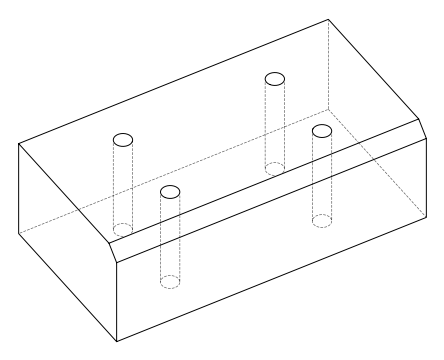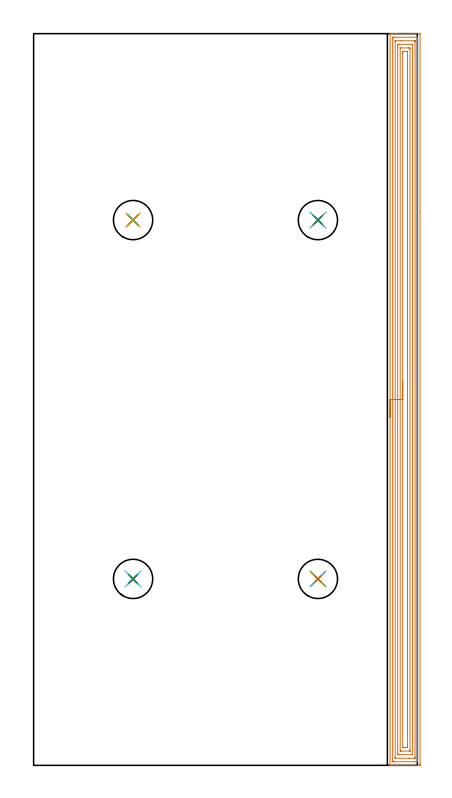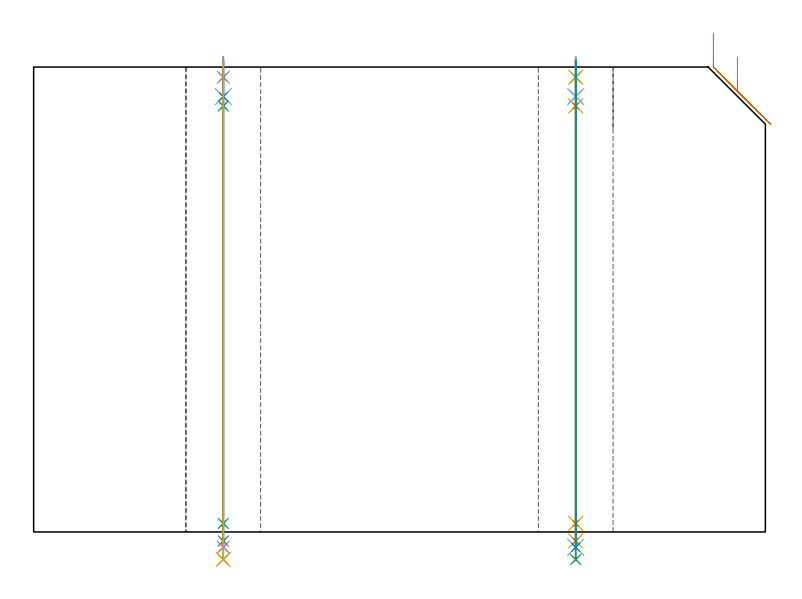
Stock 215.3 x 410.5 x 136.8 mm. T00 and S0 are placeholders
(PLAN: 21 operations, 17 tool changes, 27.5 min)
(1 AREA_MILL | FG_CHAMFER_SURFACE | UGT0205_001 | 20.05 min | 57926 mm3)
(2 SPOT_DRILL | STEP1HOLE | NXT0321_9005460120000 | 0.05 min | 179 mm3)
(3 SPOT_DRILL_1 | STEP1HOLE_1 | NXT0321_9005460120000 | 0.05 min | 189 mm3)
(4 SPOT_DRILL_2 | STEP1HOLE_2 | NXT0321_9005460120000 | 0.05 min | 182 mm3)
(5 SPOT_DRILL_3 | STEP1HOLE_3 | NXT0321_9005460120000 | 0.05 min | 183 mm3)
(6 DRILL_BLIND_HOLE_INTO_CENTER | STEP1HOLE | NXT0301_029 | 0.04 min | 146 mm3)
(7 GUN_DRILL_THROUGH_HOLE | STEP1HOLE | UGT0307_001 | 0.61 min | 2484 mm3)
(8 SPADE_DRILL_TO_ENLARGE_THROUGH_HOLE | STEP1HOLE | UGT0306_004 | 0.57 min | 16710 mm3)
(9 DRILL_TO_ENLARGE_THROUGH_HOLE | STEP1HOLE | UGT0301_053 | 0.59 min | 32416 mm3)
(10 DRILL_BLIND_HOLE_INTO_CENTER_1 | STEP1HOLE_1 | NXT0301_029 | 0.04 min | 142 mm3)
(11 GUN_DRILL_THROUGH_HOLE_1 | STEP1HOLE_1 | UGT0307_001 | 0.61 min | 2493 mm3)
(12 SPADE_DRILL_TO_ENLARGE_THROUGH_HOLE_1 | STEP1HOLE_1 | UGT0306_004 | 0.57 min | 16709 mm3)
(13 DRILL_TO_ENLARGE_THROUGH_HOLE_1 | STEP1HOLE_1 | UGT0301_053 | 0.59 min | 32417 mm3)
(14 DRILL_BLIND_HOLE_INTO_CENTER_2 | STEP1HOLE_2 | NXT0301_029 | 0.04 min | 149 mm3)
(15 GUN_DRILL_THROUGH_HOLE_2 | STEP1HOLE_2 | UGT0307_001 | 0.61 min | 2491 mm3)
(16 SPADE_DRILL_TO_ENLARGE_THROUGH_HOLE_2 | STEP1HOLE_2 | UGT0306_004 | 0.57 min | 16700 mm3)
(17 DRILL_TO_ENLARGE_THROUGH_HOLE_2 | STEP1HOLE_2 | UGT0301_053 | 0.59 min | 32426 mm3)
(18 DRILL_BLIND_HOLE_INTO_CENTER_3 | STEP1HOLE_3 | NXT0301_029 | 0.04 min | 150 mm3)
(19 GUN_DRILL_THROUGH_HOLE_3 | STEP1HOLE_3 | UGT0307_001 | 0.61 min | 2470 mm3)
(20 SPADE_DRILL_TO_ENLARGE_THROUGH_HOLE_3 | STEP1HOLE_3 | UGT0306_004 | 0.57 min | 16719 mm3)
(21 DRILL_TO_ENLARGE_THROUGH_HOLE_3 | STEP1HOLE_3 | UGT0301_053 | 0.59 min | 32420 mm3)
(TOOL UGT0205_001 | Chamfer Mill 20 x 3 x 45 deg. | D20 FL50 Z2)
(TOOL NXT0321_9005460120000 | NC Spot Drill, 142deg, 12mm, Carbide, Uncoated | D12 PA142 FL30 Z2)
(TOOL NXT0301_029 | Carbide Drill 5.8mm [860.1-0580-017A1-MM 2214] | D5.8 PA140 FL28 Z2)
(TOOL UGT0307_001 | Gun Drill 5 mm | D5 PA130 FL24 Z1)
(TOOL UGT0306_004 | Spade Drill 13.5mm | D13.5 PA132 FL10 Z2)
(TOOL UGT0301_053 | Twist Drill 22 mm | D22 PA118 FL150 Z2)
(OP 1 AREA_MILL)
G17 G21 G94 G90
T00 M6
G54
G17 G0 G90 X200. Y195.25 S1061 M3
G43 Z146.8 H0
G94 G1 Y195.288 Z145.928 F250.
Y195.402 Z145.063
Y195.591 Z144.212
Y195.853 Z143.38
Y196.187 Z142.574
Y196.59 Z141.8
Y197.058 Z141.064
Y197.59 Z140.372
Y198.179 Z139.729
Y198.822 Z139.14
Y199.514 Z138.608
Y200.25 Z138.14
Y201.024 Z137.737
Y201.83 Z137.403
Y202.662 Z137.141
Y203.513 Z136.952
Y204.378 Z136.838
Y205.25 Z136.8
Y410.326
X200.003 Y410.492 Z136.788
X200.007 Y410.493 Z136.783
X200.36 Y410.5 Z136.44
X200.654 Z136.145
X201.343 Z135.452
X202.569 Z134.227
X203.107 Z133.687
X203.72 Z133.075
X216.339 Z120.458
X216.611 Y410.497 Z120.187
X216.792 Y410.49 Z120.006
X216.799 Y410.306 Z119.999
X216.8 Y310.865 Z120.
Y1.048
X216.799 Y0.621 Z120.001
X216.795 Y0.159 Z120.003
X216.792 Y0.01 Z120.006
X216.339 Y0. Z120.458
X203.72 Z133.075
X201.343 Z135.452
X200.655 Z136.145
X200.36 Z136.44
X200.008 Z136.783
X200.003 Y0.007 Z136.788
X200. Y0.174 Z136.8
Y205.25
X201.414 Z135.386
X201.415 Y408.019 Z135.385
X201.416 Y408.092 Z135.384
X201.426 Y408.49 Z135.374
X201.824 Y408.498 Z134.976
X202.225 Y408.499 Z134.575
X202.704 Y408.5 Z134.096
X214.575 Y408.499 Z122.225
X215.057 Y408.497 Z121.743
X215.28 Y408.49 Z121.52
X215.379 Y408.468 Z121.421
X215.385 Y408.165 Z121.415
Y408.092
Y2.481
X215.384 Y2.408 Z121.416
X215.374 Y2.01 Z121.426
X214.976 Y2.002 Z121.824
X214.575 Y2.001 Z122.225
X214.096 Y2. Z122.704
X202.225 Y2.001 Z134.575
X201.743 Y2.003 Z135.057
X201.52 Y2.01 Z135.28
X201.421 Y2.032 Z135.379
X201.415 Y2.335 Z135.385
Y2.408
X201.414 Y205.25 Z135.386
X202.828 Z133.972
X202.829 Y406.304 Z133.971
X202.831 Y406.446 Z133.969
X202.833 Y406.479 Z133.967
X202.834 Y406.489 Z133.966
X202.851 Y406.492 Z133.949
X202.916 Y406.498 Z133.884
X206.222 Y406.5 Z130.578
X213.693 Y406.499 Z123.107
X213.886 Y406.496 Z122.914
X213.94 Y406.492 Z122.86
X213.965 Y406.488 Z122.835
X213.967 Y406.473 Z122.833
X213.97 Y406.399 Z122.83
X213.971 Y406.304 Z122.829
Y406.022
Y4.195
X213.969 Y4.054 Z122.831
X213.967 Y4.02 Z122.833
X213.965 Y4.011 Z122.835
X213.949 Y4.008 Z122.851
X213.884 Y4.002 Z122.916
X210.578 Y4. Z126.222
X203.107 Y4.001 Z133.693
X202.914 Y4.004 Z133.886
X202.86 Y4.008 Z133.94
X202.835 Y4.012 Z133.965
X202.833 Y4.027 Z133.967
X202.83 Y4.101 Z133.97
X202.829 Y4.195 Z133.971
Y4.478
X202.828 Y205.25 Z133.972
X204.243 Z132.557
Y403.624
X204.246 Y404.258 Z132.554
X204.25 Y404.471 Z132.55
X204.255 Y404.491 Z132.545
X204.277 Y404.494 Z132.523
X204.331 Y404.498 Z132.469
X204.439 Y404.499 Z132.361
X204.871 Y404.5 Z131.929
X211.946 Z124.854
X212.363 Y404.49 Z124.437
X212.55 Y404.476 Z124.25
X212.552 Y404.369 Z124.248
X212.557 Y403.881 Z124.243
Y6.876
X212.554 Y6.242 Z124.246
X212.55 Y6.029 Z124.25
X212.545 Y6.009 Z124.255
X212.523 Y6.006 Z124.277
X212.469 Y6.002 Z124.331
X212.361 Y6.001 Z124.439
X211.928 Y6. Z124.872
X204.854 Z131.946
X204.437 Y6.01 Z132.363
X204.25 Y6.024 Z132.55
X204.248 Y6.131 Z132.552
X204.243 Y6.619 Z132.557
Y205.25
X205.657 Z131.143
X205.658 Y402.229 Z131.142
X205.66 Y402.359 Z131.14
X205.664 Y402.462 Z131.136
X205.668 Y402.492 Z131.132
X205.673 Y402.493 Z131.127
X205.754 Y402.497 Z131.046
X205.981 Y402.5 Z130.819
X210.392 Y402.499 Z126.408
X211.046 Y402.492 Z125.754
X211.133 Y402.49 Z125.667
X211.139 Y402.131 Z125.661
X211.142 Y401.935 Z125.658
Y8.271
X211.14 Y8.141 Z125.66
X211.136 Y8.037 Z125.664
X211.132 Y8.008 Z125.668
X211.127 Y8.007 Z125.673
X211.046 Y8.003 Z125.754
X210.819 Y8. Z125.981
X206.408 Y8.001 Z130.392
X205.754 Y8.008 Z131.046
X205.667 Y8.01 Z131.133
X205.661 Y8.37 Z131.139
X205.658 Y8.565 Z131.142
X205.657 Y205.25 Z131.143
X207.071 Z129.729
Y399.608
X207.074 Y400.049 Z129.726
X207.08 Y400.493 Z129.72
X207.518 Y400.498 Z129.282
X207.955 Y400.5 Z128.845
X209.282 Z127.518
X209.72 Y400.499 Z127.08
X209.726 Y400.496 Z127.074
X209.728 Y400.491 Z127.072
X209.729 Y10.892 Z127.071
X209.726 Y10.45 Z127.074
X209.72 Y10.007 Z127.08
X209.282 Y10.002 Z127.518
X208.845 Y10. Z127.955
X207.518 Z129.282
X207.08 Y10.001 Z129.72
X207.074 Y10.004 Z129.726
X207.072 Y10.009 Z129.728
X207.071 Y205.25 Z129.729
Y206.122 Z129.767
Y206.986 Z129.881
Y207.838 Z130.07
Y208.67 Z130.332
Y209.476 Z130.666
Y210.25 Z131.069
Y210.986 Z131.537
Y211.678 Z132.068
Y212.321 Z132.658
Y212.91 Z133.301
Y213.441 Z133.993
Y213.91 Z134.729
Y214.313 Z135.503
Y214.647 Z136.309
Y214.909 Z137.141
Y215.098 Z137.992
Y215.212 Z138.857
Y215.25 Z139.729
G0 Z146.8
M5
M2
(OP 2 SPOT_DRILL)
G17 G21 G94 G90
T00 M6
G54
G17 G0 G90 X55.8 Y104.6 S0 M3
G43 Z146.8 H0
G94 G81 G98 Z133.8 F250. R139.8
G80
M5
M2
(OP 3 SPOT_DRILL_1)
G17 G21 G94 G90
T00 M6
G54
G17 G0 G90 X159.5 Y104.6 S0 M3
G43 Z146.8 H0
G94 G81 G98 Z133.8 F250. R139.8
G80
M5
M2
(OP 4 SPOT_DRILL_2)
G17 G21 G94 G90
T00 M6
G54
G17 G0 G90 X55.8 Y305.9 S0 M3
G43 Z146.8 H0
G94 G81 G98 Z133.8 F250. R139.8
G80
M5
M2
(OP 5 SPOT_DRILL_3)
G17 G21 G94 G90
T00 M6
G54
G17 G0 G90 X159.5 Y305.9 S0 M3
G43 Z146.8 H0
G94 G81 G98 Z133.8 F250. R139.8
G80
M5
M2
(OP 6 DRILL_BLIND_HOLE_INTO_CENTER)
G17 G21 G94 G90
T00 M6
G54
G17 G0 G90 X55.8 Y104.6 S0 M3
G43 Z146.8 H1
G94 G81 G98 Z128.1 F250. R138.8
G80
M5
M2
(OP 7 GUN_DRILL_THROUGH_HOLE)
G17 G21 G94 G90
T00 M6
G54
G17 G0 G90 X55.8 Y104.6 M8
G43 Z146.8 H0
Z134.29
S716 M3
G94 G1 Z125.344 F125. M26
G4 X.084
Z2.5 F250.
G4 X.084
Z-2.666 F125.
G4 X.084
M5
M9
G0 Z134.29
Z146.8
M2
(OP 8 SPADE_DRILL_TO_ENLARGE_THROUGH_HOLE)
G17 G21 G94 G90
T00 M6
G54
G17 G0 G90 X55.8 Y104.6 S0 M3
G43 Z146.8 H0
G94 G73 G98 Z-4.505 F250. Q12.846 R138.8
G80
M5
M2
(OP 9 DRILL_TO_ENLARGE_THROUGH_HOLE)
G17 G21 G94 G90
T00 M6
G54
G17 G0 G90 X55.8 Y104.6 S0 M3
G43 Z146.8 H0
G94 G73 G98 Z-8.109 F250. Q20.701 R138.8
G80
M5
M2
(OP 10 DRILL_BLIND_HOLE_INTO_CENTER_1)
G17 G21 G94 G90
T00 M6
G54
G17 G0 G90 X159.5 Y104.6 S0 M3
G43 Z146.8 H1
G94 G81 G98 Z128.1 F250. R138.8
G80
M5
M2
(OP 11 GUN_DRILL_THROUGH_HOLE_1)
G17 G21 G94 G90
T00 M6
G54
G17 G0 G90 X159.5 Y104.6 M8
G43 Z146.8 H0
Z134.29
S716 M3
G94 G1 Z125.344 F125. M26
G4 X.084
Z2.5 F250.
G4 X.084
Z-2.666 F125.
G4 X.084
M5
M9
G0 Z134.29
Z146.8
M2
(OP 12 SPADE_DRILL_TO_ENLARGE_THROUGH_HOLE_1)
G17 G21 G94 G90
T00 M6
G54
G17 G0 G90 X159.5 Y104.6 S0 M3
G43 Z146.8 H0
G94 G73 G98 Z-4.505 F250. Q12.846 R138.8
G80
M5
M2
(OP 13 DRILL_TO_ENLARGE_THROUGH_HOLE_1)
G17 G21 G94 G90
T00 M6
G54
G17 G0 G90 X159.5 Y104.6 S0 M3
G43 Z146.8 H0
G94 G73 G98 Z-8.109 F250. Q20.701 R138.8
G80
M5
M2
(OP 14 DRILL_BLIND_HOLE_INTO_CENTER_2)
G17 G21 G94 G90
T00 M6
G54
G17 G0 G90 X55.8 Y305.9 S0 M3
G43 Z146.8 H1
G94 G81 G98 Z128.1 F250. R138.8
G80
M5
M2
(OP 15 GUN_DRILL_THROUGH_HOLE_2)
G17 G21 G94 G90
T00 M6
G54
G17 G0 G90 X55.8 Y305.9 M8
G43 Z146.8 H0
Z134.29
S716 M3
G94 G1 Z125.344 F125. M26
G4 X.084
Z2.5 F250.
G4 X.084
Z-2.666 F125.
G4 X.084
M5
M9
G0 Z134.29
Z146.8
M2
(OP 16 SPADE_DRILL_TO_ENLARGE_THROUGH_HOLE_2)
G17 G21 G94 G90
T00 M6
G54
G17 G0 G90 X55.8 Y305.9 S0 M3
G43 Z146.8 H0
G94 G73 G98 Z-4.505 F250. Q12.846 R138.8
G80
M5
M2
(OP 17 DRILL_TO_ENLARGE_THROUGH_HOLE_2)
G17 G21 G94 G90
T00 M6
G54
G17 G0 G90 X55.8 Y305.9 S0 M3
G43 Z146.8 H0
G94 G73 G98 Z-8.109 F250. Q20.701 R138.8
G80
M5
M2
(OP 18 DRILL_BLIND_HOLE_INTO_CENTER_3)
G17 G21 G94 G90
T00 M6
G54
G17 G0 G90 X159.5 Y305.9 S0 M3
G43 Z146.8 H1
G94 G81 G98 Z128.1 F250. R138.8
G80
M5
M2
(OP 19 GUN_DRILL_THROUGH_HOLE_3)
G17 G21 G94 G90
T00 M6
G54
G17 G0 G90 X159.5 Y305.9 M8
G43 Z146.8 H0
Z134.29
S716 M3
G94 G1 Z125.344 F125. M26
G4 X.084
Z2.5 F250.
G4 X.084
Z-2.666 F125.
G4 X.084
M5
M9
G0 Z134.29
Z146.8
M2
(OP 20 SPADE_DRILL_TO_ENLARGE_THROUGH_HOLE_3)
G17 G21 G94 G90
T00 M6
G54
G17 G0 G90 X159.5 Y305.9 S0 M3
G43 Z146.8 H0
G94 G73 G98 Z-4.505 F250. Q12.846 R138.8
G80
M5
M2
(OP 21 DRILL_TO_ENLARGE_THROUGH_HOLE_3)
G17 G21 G94 G90
T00 M6
G54
G17 G0 G90 X159.5 Y305.9 S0 M3
G43 Z146.8 H0
G94 G73 G98 Z-8.109 F250. Q20.701 R138.8
G80
M5
M2
